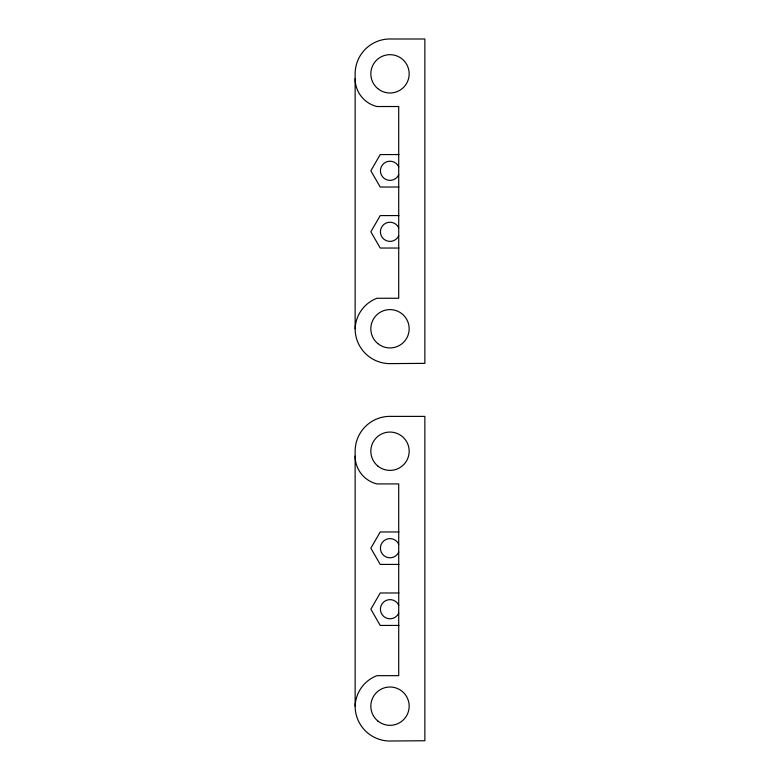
<?xml version="1.0" encoding="UTF-8"?>
<svg xmlns="http://www.w3.org/2000/svg" width="780" height="780" viewBox="0 0 780 780"><rect width="100%" height="100%" fill="white"/><g stroke="black" fill="none" stroke-linecap="round" stroke-linejoin="round"><path stroke-width="1.17" d="M398.96 154.567L380.221 154.567L370.851 170.8L380.221 187.024L398.96 187.024M398.96 215.582L380.221 215.582L370.851 231.806L380.221 248.04L398.96 248.04M398.96 531.96L380.221 531.96L370.851 548.194L380.221 564.418L398.96 564.418M398.96 592.975L380.221 592.975L370.851 609.2L380.221 625.433L398.96 625.433M355.134 328.77L355.134 73.837A34.866 34.866 0 0 1 391.482 39L424.866 39L424.866 363.353L391.482 363.607A34.866 34.866 0 0 1 355.134 328.77A33.842 33.842 0 0 1 376.925 298.262L398.716 298.262L398.716 106.519L376.925 106.519A28.597 28.597 0 0 1 355.134 78.741M355.134 706.163L355.134 451.23A34.866 34.866 0 0 1 391.482 416.393L424.866 416.393L424.866 740.746L391.482 741A34.866 34.866 0 0 1 355.134 706.163A33.842 33.842 0 0 1 376.925 675.665L398.716 675.665L398.716 483.912L376.925 483.912A28.597 28.597 0 0 1 355.134 456.144M398.736 552.142A9.584 9.584 0 0 1 384.082 555.74A9.584 9.584 0 0 1 384.082 540.647A9.584 9.584 0 0 1 398.736 544.245M398.736 613.148A9.584 9.584 0 0 1 384.082 616.746A9.584 9.584 0 0 1 384.082 601.663A9.584 9.584 0 0 1 398.736 605.251M398.736 174.749A9.584 9.584 0 0 1 384.082 178.337A9.584 9.584 0 0 1 384.082 163.254A9.584 9.584 0 0 1 398.736 166.852M398.736 235.755A9.584 9.584 0 0 1 384.082 239.353A9.584 9.584 0 0 1 384.082 224.26A9.584 9.584 0 0 1 398.736 227.857M377.744 465.972A19.178 19.178 0 0 0 408.895 454.467A19.178 19.178 0 0 0 383.36 433.241A19.178 19.178 0 0 0 377.744 465.972M377.744 720.915A19.178 19.178 0 0 0 408.895 709.41A19.178 19.178 0 0 0 383.36 688.184A19.178 19.178 0 0 0 377.744 720.915M377.744 88.579A19.178 19.178 0 0 0 408.895 77.074A19.178 19.178 0 0 0 383.36 55.848A19.178 19.178 0 0 0 377.744 88.579M377.744 343.522A19.178 19.178 0 0 0 408.895 332.007A19.178 19.178 0 0 0 383.36 310.781A19.178 19.178 0 0 0 377.744 343.522"/></g></svg>
